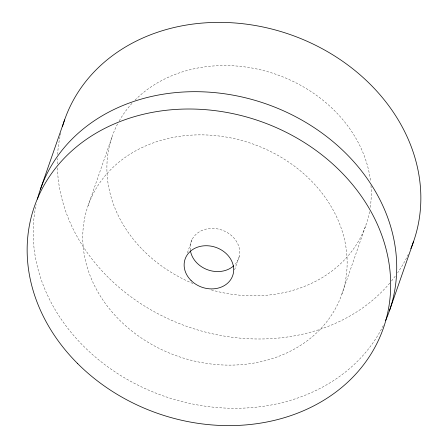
<?xml version="1.0" encoding="UTF-8"?>
<svg xmlns="http://www.w3.org/2000/svg" width="448" height="448" viewBox="0 0 448 448"><rect width="100%" height="100%" fill="white"/><g stroke="black" fill="none" stroke-linecap="round" stroke-linejoin="round"><path stroke-width="0.34" stroke-dasharray="2.24 1.68" d="M88.06 205.744L112.196 136.438M187.438 252.778L191.996 239.691M234.55 269.914L239.333 256.183M341.841 294.235A134.383 112.577 19.2 0 0 183.618 135.817A134.383 112.577 19.2 0 0 119.386 319.917A134.383 112.577 19.2 0 0 341.841 294.235L365.977 224.93M383.264 325.517A184.778 154.79 19.2 0 1 164.007 396.155A184.778 154.79 19.2 0 1 36.142 204.568M408.302 254.341A184.778 154.79 19.2 0 1 397.65 272.793M395.27 276.13A184.778 154.79 19.2 0 1 391.502 281.008M389.766 283.114A184.778 154.79 19.2 0 1 188.143 326.855A184.778 154.79 19.2 0 1 57.372 167.306M57.316 163.929A184.778 154.79 19.2 0 1 57.394 158.536M57.596 154.51A184.778 154.79 19.2 0 1 60.732 133.224M369.538 211.697A134.383 112.577 19.2 0 1 209.944 289.514M192.959 283.517A134.383 112.577 19.2 0 1 117.589 123.945M119.207 120.971A134.383 112.577 19.2 0 1 132.244 103.062M135.01 100.162A134.383 112.577 19.2 0 1 275.682 74.222A134.383 112.577 19.2 0 1 370.574 181.462M370.983 185.601A134.383 112.577 19.2 0 1 370.126 208.309M190.361 250.359A25.194 21.106 19.2 0 1 221.508 229.925A25.194 21.106 19.2 0 1 234.483 265.065"/><path stroke-width="0.67" d="M40.477 189.151L64.613 119.846M389.424 310.828L413.56 241.522M37.436 199.147A184.778 154.79 19.2 0 1 265.91 103.83A184.778 154.79 19.2 0 1 385.61 320.494M62.496 126.482A184.778 154.79 19.2 0 1 290.444 34.664A184.778 154.79 19.2 0 1 410.838 248.64M233.722 265.798A25.194 21.106 19.2 0 1 208.113 269.959A25.194 21.106 19.2 0 1 190.45 250.902M77.521 363.468A184.778 154.79 19.2 0 0 383.387 328.154A184.778 154.79 19.2 0 0 165.838 110.326A184.778 154.79 19.2 0 0 77.521 363.468M190.999 280.426A25.194 21.106 19.2 0 0 232.708 275.61A25.194 21.106 19.2 0 0 203.039 245.907A25.194 21.106 19.2 0 0 190.999 280.426"/></g></svg>
